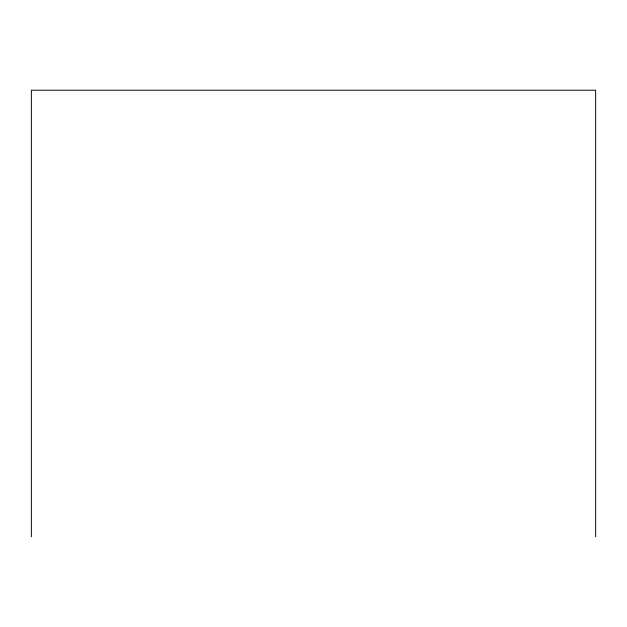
<?xml version="1.0" encoding="UTF-8"?>
<svg xmlns="http://www.w3.org/2000/svg" width="627" height="627" viewBox="0 0 627 627"><rect width="100%" height="100%" fill="white"/><g stroke="black" fill="none" stroke-linecap="round" stroke-linejoin="round"><path stroke-width="0.94" d="M595.65 536.783L595.65 90.217L31.35 90.217L31.35 536.783"/></g></svg>
